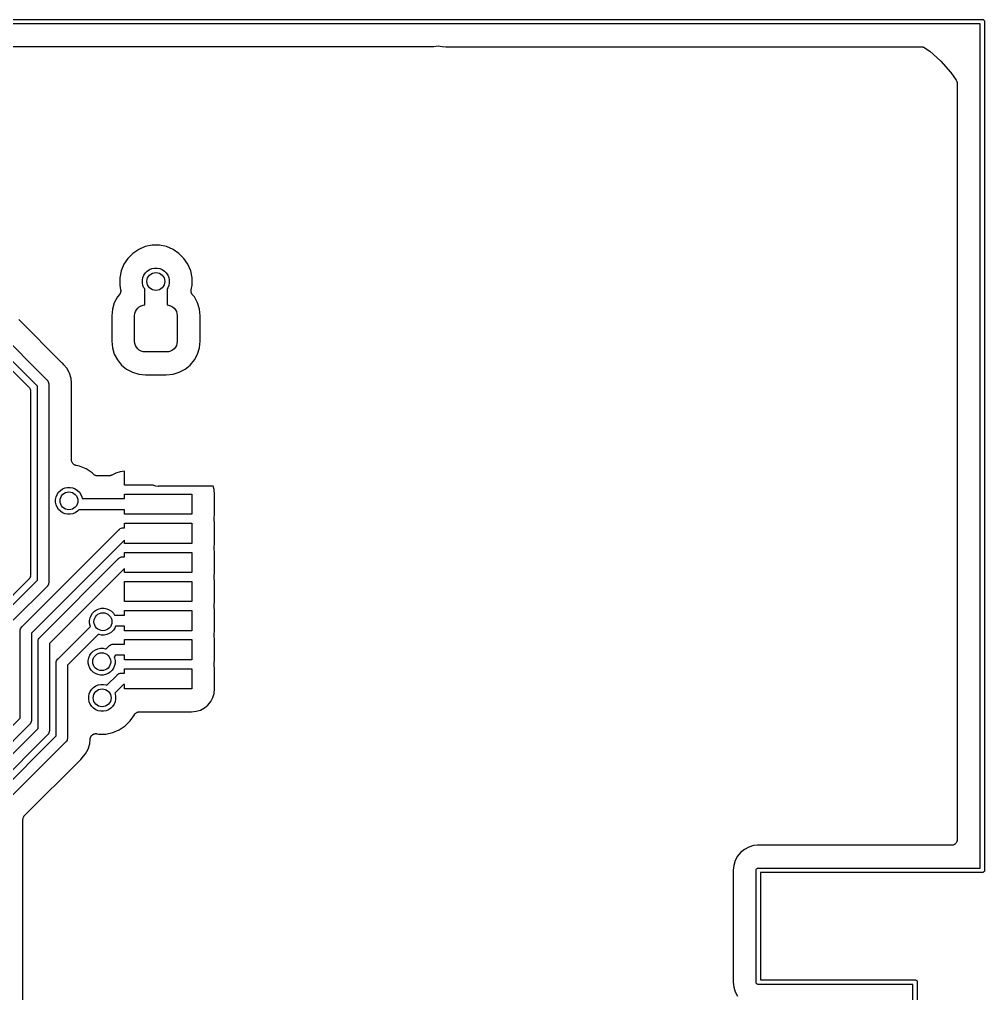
# Model space of a CAD drawing. Extents: x 3.61 to 7.55, y -5.8 to -3.38.
# Drawn here: x 6.699 to 7.547, y -4.236 to -3.38 of the extents above; entities that cross this region are included whole.
import ezdxf

# ---------------------------------------------------------------- set-up
doc = ezdxf.new("R2010")
doc.units = 0
doc.header["$MEASUREMENT"] = 0
doc.layers.add('BLACK', color=7, linetype='CONTINUOUS')

msp = doc.modelspace()

# ---------------------------------------------------------------- linework, layer by layer
at = {"layer": 'BLACK', "linetype": 'CONTINUOUS'}
for p, q in [((3.60836, -3.37992), (7.54518, -3.37992)), ((7.54518, -3.37992), (7.54528, -3.37991)), ((7.54528, -3.37991), (7.54537, -3.37992)), ((7.54537, -3.37992), (7.54566, -3.37995)), ((7.54566, -3.37995), (7.54603, -3.38006)), ((7.54603, -3.38006), (7.54637, -3.38025)), ((7.54637, -3.38025), (7.54667, -3.38049)), ((7.54667, -3.38049), (7.54692, -3.38079)), ((7.54692, -3.38079), (7.5471, -3.38113)), ((7.5471, -3.38113), (7.54722, -3.3815)), ((7.54722, -3.3815), (7.54725, -3.38189)), ((7.54725, -3.38189), (7.54724, -3.38199)), ((7.54724, -3.38199), (7.54724, -4.12786)), ((7.54331, -3.38386), (3.61024, -3.38386)), ((7.54331, -4.12598), (7.54331, -3.38386)), ((5.98067, -3.40354), (7.06335, -3.40354)), ((7.06335, -3.40354), (7.06693, -3.40319)), ((7.06693, -3.40319), (7.07051, -3.40354)), ((7.07051, -3.40354), (7.07051, -3.40354)), ((7.07051, -3.40354), (7.07371, -3.40386)), ((7.07371, -3.40386), (7.49189, -3.40386)), ((7.49189, -3.40386), (7.49196, -3.40386)), ((7.49196, -3.40386), (7.492, -3.40386)), ((7.492, -3.40386), (7.49204, -3.40386)), ((7.49204, -3.40386), (7.49248, -3.40392)), ((7.49248, -3.40392), (7.49293, -3.40397)), ((7.49293, -3.40397), (7.49297, -3.40398)), ((7.49297, -3.40398), (7.49301, -3.40399)), ((7.49301, -3.40399), (7.49343, -3.40413)), ((7.49343, -3.40413), (7.49386, -3.40426)), ((7.49386, -3.40426), (7.4939, -3.40428)), ((7.4939, -3.40428), (7.49394, -3.4043)), ((7.49394, -3.4043), (7.49432, -3.40452)), ((7.49432, -3.40452), (7.49471, -3.40473)), ((7.49471, -3.40473), (7.49475, -3.40476)), ((7.49475, -3.40476), (7.49478, -3.40478)), ((7.49478, -3.40478), (7.49861, -3.4075)), ((7.49861, -3.4075), (7.49866, -3.40754)), ((7.49866, -3.40754), (7.49885, -3.4077)), ((7.49885, -3.4077), (7.49905, -3.40784)), ((7.49905, -3.40784), (7.5085, -3.4163)), ((7.5085, -3.4163), (7.50856, -3.41634)), ((7.50856, -3.41634), (7.50872, -3.41653)), ((7.50872, -3.41653), (7.5089, -3.41669)), ((7.5089, -3.41669), (7.51735, -3.42615)), ((7.51735, -3.42615), (7.5174, -3.4262)), ((7.5174, -3.4262), (7.51754, -3.4264)), ((7.51754, -3.4264), (7.5177, -3.42659)), ((7.5177, -3.42659), (7.52238, -3.43319)), ((7.52238, -3.43319), (7.52242, -3.43325)), ((7.52242, -3.43325), (7.52245, -3.43328)), ((7.52245, -3.43328), (7.52247, -3.43332)), ((7.52247, -3.43332), (7.52268, -3.43371)), ((7.52268, -3.43371), (7.5229, -3.4341)), ((7.5229, -3.4341), (7.52291, -3.43414)), ((7.52291, -3.43414), (7.52293, -3.43418)), ((7.52293, -3.43418), (7.52306, -3.4346)), ((7.52306, -3.4346), (7.52319, -3.43503)), ((7.52319, -3.43503), (7.5232, -3.43507)), ((7.5232, -3.43507), (7.52321, -3.43511)), ((7.52321, -3.43511), (7.52326, -3.43555)), ((7.52326, -3.43555), (7.52331, -3.436)), ((7.52331, -3.436), (7.5233, -3.43604)), ((7.5233, -3.43604), (7.52331, -3.43608)), ((7.52331, -3.43608), (7.52331, -4.10098)), ((6.80962, -3.57965), (6.80383, -3.58205)), ((6.81576, -3.57843), (6.80962, -3.57965)), ((6.82203, -3.57843), (6.81576, -3.57843)), ((6.82818, -3.57965), (6.82203, -3.57843)), ((6.83397, -3.58205), (6.82818, -3.57965)), ((6.79862, -3.58553), (6.79419, -3.58996)), ((6.80383, -3.58205), (6.79862, -3.58553)), ((6.83918, -3.58553), (6.83397, -3.58205)), ((6.84361, -3.58996), (6.83918, -3.58553)), ((6.79071, -3.59517), (6.78831, -3.60096)), ((6.79419, -3.58996), (6.79071, -3.59517)), ((6.84709, -3.59517), (6.84361, -3.58996)), ((6.84949, -3.60096), (6.84709, -3.59517)), ((6.78831, -3.60096), (6.78709, -3.6071)), ((6.80754, -3.60679), (6.80843, -3.60464)), ((6.80843, -3.60464), (6.80972, -3.60271)), ((6.80972, -3.60271), (6.81137, -3.60106)), ((6.81137, -3.60106), (6.8133, -3.59977)), ((6.8133, -3.59977), (6.81545, -3.59888)), ((6.81545, -3.59888), (6.81773, -3.59843)), ((6.81773, -3.59843), (6.82006, -3.59843)), ((6.82006, -3.59843), (6.82234, -3.59888)), ((6.82234, -3.59888), (6.82449, -3.59977)), ((6.82449, -3.59977), (6.82643, -3.60106)), ((6.82643, -3.60106), (6.82807, -3.60271)), ((6.82807, -3.60271), (6.82936, -3.60464)), ((6.82936, -3.60464), (6.83025, -3.60679)), ((6.85071, -3.6071), (6.84949, -3.60096)), ((6.78709, -3.6071), (6.78709, -3.61337)), ((6.78709, -3.61337), (6.78792, -3.61754)), ((6.80709, -3.60907), (6.80754, -3.60679)), ((6.80709, -3.6114), (6.80709, -3.60907)), ((6.80754, -3.61368), (6.80709, -3.6114)), ((6.80843, -3.61583), (6.80754, -3.61368)), ((6.83025, -3.61368), (6.82936, -3.61583)), ((6.83025, -3.60679), (6.83071, -3.60907)), ((6.83071, -3.6114), (6.83025, -3.61368)), ((6.83071, -3.60907), (6.83071, -3.6114)), ((6.84988, -3.61754), (6.85071, -3.61337)), ((6.85071, -3.61337), (6.85071, -3.6071)), ((6.78688, -3.62169), (6.78506, -3.6239)), ((6.787, -3.6215), (6.78688, -3.62169)), ((6.78714, -3.62133), (6.787, -3.6215)), ((6.78727, -3.6211), (6.78714, -3.62133)), ((6.78742, -3.62087), (6.78727, -3.6211)), ((6.7875, -3.62067), (6.78742, -3.62087)), ((6.78761, -3.62048), (6.7875, -3.62067)), ((6.78769, -3.62022), (6.78761, -3.62048)), ((6.78779, -3.61997), (6.78769, -3.62022)), ((6.78784, -3.61976), (6.78779, -3.61997)), ((6.7879, -3.61955), (6.78784, -3.61976)), ((6.78793, -3.61928), (6.7879, -3.61955)), ((6.78792, -3.61754), (6.78793, -3.61761)), ((6.78793, -3.61761), (6.78795, -3.61783)), ((6.78799, -3.61902), (6.78793, -3.61928)), ((6.78795, -3.61783), (6.78799, -3.61804)), ((6.78799, -3.61804), (6.78799, -3.61831)), ((6.78799, -3.61831), (6.78801, -3.61858)), ((6.78801, -3.61858), (6.78799, -3.6188)), ((6.78799, -3.6188), (6.78799, -3.61902)), ((6.80906, -3.61677), (6.80843, -3.61583)), ((6.80906, -3.63095), (6.80906, -3.61677)), ((6.82936, -3.61583), (6.82874, -3.61677)), ((6.82874, -3.61677), (6.82874, -3.63095)), ((6.84978, -3.61851), (6.84981, -3.61824)), ((6.8498, -3.61873), (6.84978, -3.61851)), ((6.8498, -3.61895), (6.8498, -3.61873)), ((6.84985, -3.61921), (6.8498, -3.61895)), ((6.84981, -3.61797), (6.84986, -3.61776)), ((6.84981, -3.61824), (6.84981, -3.61797)), ((6.84988, -3.61948), (6.84985, -3.61921)), ((6.84986, -3.61776), (6.84988, -3.61754)), ((6.84994, -3.61969), (6.84988, -3.61948)), ((6.84998, -3.61991), (6.84994, -3.61969)), ((6.85008, -3.62016), (6.84998, -3.61991)), ((6.85016, -3.62041), (6.85008, -3.62016)), ((6.85026, -3.62061), (6.85016, -3.62041)), ((6.85034, -3.62081), (6.85026, -3.62061)), ((6.85049, -3.62104), (6.85034, -3.62081)), ((6.85062, -3.62128), (6.85049, -3.62104)), ((6.85075, -3.62145), (6.85062, -3.62128)), ((6.85087, -3.62163), (6.85075, -3.62145)), ((6.85092, -3.62169), (6.85087, -3.62163)), ((6.85273, -3.6239), (6.85092, -3.62169)), ((6.78234, -3.62899), (6.78067, -3.63451)), ((6.78506, -3.6239), (6.78234, -3.62899)), ((6.80597, -3.63162), (6.80772, -3.63109)), ((6.80772, -3.63109), (6.80906, -3.63095)), ((6.82874, -3.63095), (6.83007, -3.63109)), ((6.83007, -3.63109), (6.83183, -3.63162)), ((6.85545, -3.62899), (6.85273, -3.6239)), ((6.85713, -3.63451), (6.85545, -3.62899)), ((6.78067, -3.63451), (6.78008, -3.6405)), ((6.8002, -3.64026), (6.80038, -3.63843)), ((6.80038, -3.63843), (6.80091, -3.63668)), ((6.80091, -3.63668), (6.80177, -3.63506)), ((6.80177, -3.63506), (6.80294, -3.63364)), ((6.80294, -3.63364), (6.80435, -3.63248)), ((6.80435, -3.63248), (6.80597, -3.63162)), ((6.83183, -3.63162), (6.83344, -3.63248)), ((6.83344, -3.63248), (6.83486, -3.63364)), ((6.83486, -3.63364), (6.83602, -3.63506)), ((6.83602, -3.63506), (6.83689, -3.63668)), ((6.83689, -3.63668), (6.83742, -3.63843)), ((6.83742, -3.63843), (6.8376, -3.64026)), ((6.85772, -3.6405), (6.85713, -3.63451)), ((6.67266, -3.6463), (6.72308, -3.69672)), ((6.73636, -3.68171), (6.69843, -3.64379)), ((6.78008, -3.6405), (6.78008, -3.66265)), ((6.8002, -3.66289), (6.8002, -3.64026)), ((6.8376, -3.64026), (6.8376, -3.66289)), ((6.85772, -3.66265), (6.85772, -3.6405)), ((6.71485, -3.70241), (6.66697, -3.65453)), ((6.78008, -3.66265), (6.78067, -3.66864)), ((6.80038, -3.66472), (6.8002, -3.66289)), ((6.80091, -3.66647), (6.80038, -3.66472)), ((6.83742, -3.66472), (6.83689, -3.66647)), ((6.8376, -3.66289), (6.83742, -3.66472)), ((6.85713, -3.66864), (6.85772, -3.66265)), ((6.67584, -3.67189), (6.70724, -3.70329)), ((6.78067, -3.66864), (6.78234, -3.67416)), ((6.80177, -3.66809), (6.80091, -3.66647)), ((6.80294, -3.66951), (6.80177, -3.66809)), ((6.80435, -3.67067), (6.80294, -3.66951)), ((6.80597, -3.67153), (6.80435, -3.67067)), ((6.80772, -3.67206), (6.80597, -3.67153)), ((6.80955, -3.67224), (6.80772, -3.67206)), ((6.82825, -3.67224), (6.80955, -3.67224)), ((6.83007, -3.67206), (6.82825, -3.67224)), ((6.83183, -3.67153), (6.83007, -3.67206)), ((6.83344, -3.67067), (6.83183, -3.67153)), ((6.83486, -3.66951), (6.83344, -3.67067)), ((6.83602, -3.66809), (6.83486, -3.66951)), ((6.83689, -3.66647), (6.83602, -3.66809)), ((6.85545, -3.67416), (6.85713, -3.66864)), ((6.73652, -3.68185), (6.73636, -3.68171)), ((6.73667, -3.682), (6.73652, -3.68185)), ((6.73672, -3.68204), (6.73667, -3.682)), ((6.73748, -3.68267), (6.73672, -3.68204)), ((6.78234, -3.67416), (6.78506, -3.67925)), ((6.78506, -3.67925), (6.78872, -3.68372)), ((6.84907, -3.68372), (6.85273, -3.67925)), ((6.85273, -3.67925), (6.85545, -3.67416)), ((6.7381, -3.68343), (6.73748, -3.68267)), ((6.74059, -3.68646), (6.7381, -3.68343)), ((6.7381, -3.68343), (6.7381, -3.68343)), ((6.74261, -3.69024), (6.74059, -3.68646)), ((6.74291, -3.69079), (6.74261, -3.69024)), ((6.74261, -3.69024), (6.74261, -3.69024)), ((6.74433, -3.69549), (6.74291, -3.69079)), ((6.78872, -3.68372), (6.79319, -3.68738)), ((6.79319, -3.68738), (6.79828, -3.6901)), ((6.79828, -3.6901), (6.8038, -3.69178)), ((6.83399, -3.69177), (6.83952, -3.6901)), ((6.83952, -3.6901), (6.84461, -3.68738)), ((6.84461, -3.68738), (6.84907, -3.68372)), ((6.72308, -3.69672), (6.72327, -3.69688)), ((6.72327, -3.69688), (6.72342, -3.69706)), ((6.72342, -3.69706), (6.72388, -3.69763)), ((6.72388, -3.69763), (6.7243, -3.6984)), ((6.7243, -3.6984), (6.72434, -3.69848)), ((6.72434, -3.69848), (6.72462, -3.69941)), ((6.72462, -3.69941), (6.72469, -3.70013)), ((6.74472, -3.69939), (6.74433, -3.69549)), ((6.74481, -3.70037), (6.74472, -3.69939)), ((6.74472, -3.69939), (6.74472, -3.69939)), ((6.8038, -3.69178), (6.80979, -3.69237)), ((6.80979, -3.69237), (6.828, -3.69237)), ((6.828, -3.69237), (6.83399, -3.69177)), ((6.70724, -3.70329), (6.70743, -3.70344)), ((6.70743, -3.70344), (6.70758, -3.70363)), ((6.70758, -3.70363), (6.70804, -3.70419)), ((6.70804, -3.70419), (6.70835, -3.70477)), ((6.70835, -3.70477), (6.7085, -3.70504)), ((6.7085, -3.70504), (6.70878, -3.70597)), ((6.70878, -3.70597), (6.70885, -3.70669)), ((6.70885, -3.70669), (6.70885, -3.70669)), ((6.70885, -3.70669), (6.70887, -3.70694)), ((6.70887, -3.70694), (6.70885, -3.70718)), ((6.70885, -3.70718), (6.70885, -3.8682)), ((6.71485, -3.87296), (6.71485, -3.70241)), ((6.72469, -3.70013), (6.72469, -3.70013)), ((6.72469, -3.70013), (6.72472, -3.70037)), ((6.72472, -3.70037), (6.72469, -3.70061)), ((6.72469, -3.70061), (6.72469, -3.87476)), ((6.74469, -3.70177), (6.74472, -3.70156)), ((6.74469, -3.70184), (6.74469, -3.70177)), ((6.74469, -3.76705), (6.74469, -3.70184)), ((6.74472, -3.70135), (6.74481, -3.70037)), ((6.74472, -3.70156), (6.74472, -3.70135)), ((6.74474, -3.76751), (6.74469, -3.76705)), ((6.74478, -3.76798), (6.74474, -3.76751)), ((6.74479, -3.768), (6.74478, -3.76798)), ((6.74479, -3.76802), (6.74479, -3.768)), ((6.74492, -3.76847), (6.74479, -3.76802)), ((6.74506, -3.76892), (6.74492, -3.76847)), ((6.74507, -3.76893), (6.74506, -3.76892)), ((6.74507, -3.76895), (6.74507, -3.76893)), ((6.74529, -3.76937), (6.74507, -3.76895)), ((6.74551, -3.76978), (6.74529, -3.76937)), ((6.74552, -3.7698), (6.74551, -3.76978)), ((6.74553, -3.76981), (6.74552, -3.7698)), ((6.74583, -3.77018), (6.74553, -3.76981)), ((6.74612, -3.77054), (6.74583, -3.77018)), ((6.74613, -3.77056), (6.74612, -3.77054)), ((6.74615, -3.77057), (6.74613, -3.77056)), ((6.74651, -3.77087), (6.74615, -3.77057)), ((6.74687, -3.77117), (6.74651, -3.77087)), ((6.74688, -3.77118), (6.74687, -3.77117)), ((6.7469, -3.77119), (6.74688, -3.77118)), ((6.74731, -3.77142), (6.7469, -3.77119)), ((6.74772, -3.77164), (6.74731, -3.77142)), ((6.74774, -3.77165), (6.74772, -3.77164)), ((6.74776, -3.77166), (6.74774, -3.77165)), ((6.7482, -3.77179), (6.74776, -3.77166)), ((6.74865, -3.77194), (6.7482, -3.77179)), ((6.74869, -3.77194), (6.74865, -3.77194)), ((6.74869, -3.77195), (6.74869, -3.77194)), ((6.74872, -3.77195), (6.74869, -3.77195)), ((6.74869, -3.77195), (6.74869, -3.77195)), ((6.75178, -3.77256), (6.74872, -3.77195)), ((6.75757, -3.77496), (6.75178, -3.77256)), ((6.76278, -3.77844), (6.75757, -3.77496)), ((6.76406, -3.77972), (6.76278, -3.77844)), ((6.76442, -3.78001), (6.76406, -3.77972)), ((6.76477, -3.78031), (6.76442, -3.78001)), ((6.76479, -3.78032), (6.76477, -3.78031)), ((6.76481, -3.78034), (6.76479, -3.78032)), ((6.76522, -3.78055), (6.76481, -3.78034)), ((6.76563, -3.78078), (6.76522, -3.78055)), ((6.76565, -3.78078), (6.76563, -3.78078)), ((6.76567, -3.7808), (6.76565, -3.78078)), ((6.76611, -3.78093), (6.76567, -3.7808)), ((6.76656, -3.78107), (6.76611, -3.78093)), ((6.76658, -3.78107), (6.76656, -3.78107)), ((6.76661, -3.78108), (6.76658, -3.78107)), ((6.76706, -3.78113), (6.76661, -3.78108)), ((6.76753, -3.78118), (6.76706, -3.78113)), ((6.76758, -3.78118), (6.76753, -3.78118)), ((6.7676, -3.78118), (6.76758, -3.78118)), ((6.76758, -3.78118), (6.76758, -3.78118)), ((6.76758, -3.78118), (6.76758, -3.78118)), ((6.77771, -3.78118), (6.7676, -3.78118)), ((6.77792, -3.78116), (6.77771, -3.78118)), ((6.77814, -3.78116), (6.77792, -3.78116)), ((6.77841, -3.78111), (6.77814, -3.78116)), ((6.77868, -3.78109), (6.77841, -3.78111)), ((6.77889, -3.78102), (6.77868, -3.78109)), ((6.7791, -3.78098), (6.77889, -3.78102)), ((6.77935, -3.78088), (6.7791, -3.78098)), ((6.77962, -3.7808), (6.77935, -3.78088)), ((6.77981, -3.7807), (6.77962, -3.7808)), ((6.78001, -3.78062), (6.77981, -3.7807)), ((6.78007, -3.78059), (6.78001, -3.78062)), ((6.78365, -3.77868), (6.78007, -3.78059)), ((6.78742, -3.77753), (6.78365, -3.77868)), ((6.79134, -3.77715), (6.78742, -3.77753)), ((6.79134, -3.78937), (6.79134, -3.77715)), ((6.73498, -3.79398), (6.73691, -3.79268)), ((6.73691, -3.79268), (6.73906, -3.79179)), ((6.73906, -3.79179), (6.74134, -3.79134)), ((6.74134, -3.79134), (6.74367, -3.79134)), ((6.74367, -3.79134), (6.74595, -3.79179)), ((6.74595, -3.79179), (6.7481, -3.79268)), ((6.7481, -3.79268), (6.75003, -3.79398)), ((6.81656, -3.78937), (6.79134, -3.78937)), ((6.81708, -3.78965), (6.81656, -3.78937)), ((6.81801, -3.78993), (6.81708, -3.78965)), ((6.81894, -3.79021), (6.81801, -3.78993)), ((6.82087, -3.7904), (6.81894, -3.79021)), ((6.82135, -3.79035), (6.82087, -3.7904)), ((6.8692, -3.79035), (6.82135, -3.79035)), ((6.8701, -3.79332), (6.8692, -3.79035)), ((6.87051, -3.79749), (6.8701, -3.79332)), ((6.73069, -3.80199), (6.73115, -3.7997)), ((6.73069, -3.80431), (6.73069, -3.80199)), ((6.73115, -3.7997), (6.73204, -3.79756)), ((6.73204, -3.79756), (6.73333, -3.79562)), ((6.73333, -3.79562), (6.73498, -3.79398)), ((6.75003, -3.79398), (6.75168, -3.79562)), ((6.75168, -3.79562), (6.75297, -3.79756)), ((6.75297, -3.79756), (6.75386, -3.7997)), ((6.75386, -3.7997), (6.75416, -3.80118)), ((6.75416, -3.80118), (6.79134, -3.80118)), ((6.79134, -3.80118), (6.79134, -3.79724)), ((6.79134, -3.79724), (6.85039, -3.79724)), ((6.85039, -3.79724), (6.85039, -3.81496)), ((6.87051, -3.81472), (6.87051, -3.79749)), ((6.73115, -3.80659), (6.73069, -3.80431)), ((6.73204, -3.80874), (6.73115, -3.80659)), ((6.73333, -3.81068), (6.73204, -3.80874)), ((6.73498, -3.81232), (6.73333, -3.81068)), ((6.75133, -3.81102), (6.75003, -3.81232)), ((6.79134, -3.81102), (6.75133, -3.81102)), ((6.79134, -3.81496), (6.79134, -3.81102)), ((6.73691, -3.81362), (6.73498, -3.81232)), ((6.73906, -3.81451), (6.73691, -3.81362)), ((6.74134, -3.81496), (6.73906, -3.81451)), ((6.74367, -3.81496), (6.74134, -3.81496)), ((6.74595, -3.81451), (6.74367, -3.81496)), ((6.7481, -3.81362), (6.74595, -3.81451)), ((6.75003, -3.81232), (6.7481, -3.81362)), ((6.85039, -3.81496), (6.79134, -3.81496)), ((6.87014, -3.81932), (6.87015, -3.81886)), ((6.87015, -3.81938), (6.87014, -3.81932)), ((6.87015, -3.81841), (6.87051, -3.81472)), ((6.87015, -3.81886), (6.87015, -3.81841)), ((6.87015, -3.81939), (6.87015, -3.81938)), ((6.87015, -3.81938), (6.87015, -3.81938)), ((6.87015, -3.81938), (6.87015, -3.81938)), ((6.87051, -3.82308), (6.87015, -3.81939)), ((6.7867, -3.82838), (6.78686, -3.8282)), ((6.78686, -3.8282), (6.78722, -3.8279)), ((6.78722, -3.8279), (6.78761, -3.82758)), ((6.78761, -3.82758), (6.78846, -3.82712)), ((6.78846, -3.82712), (6.78849, -3.82711)), ((6.78849, -3.82711), (6.78939, -3.82684)), ((6.78939, -3.82684), (6.79011, -3.82677)), ((6.79011, -3.82677), (6.79035, -3.82675)), ((6.79011, -3.82677), (6.79011, -3.82677)), ((6.79035, -3.82675), (6.7906, -3.82677)), ((6.7906, -3.82677), (6.79134, -3.82677)), ((6.79134, -3.82677), (6.79134, -3.82283)), ((6.79134, -3.82283), (6.85039, -3.82283)), ((6.85039, -3.82283), (6.85039, -3.84055)), ((6.87051, -3.84031), (6.87051, -3.82308)), ((6.70123, -3.91386), (6.7867, -3.82838)), ((6.79134, -3.83767), (6.70946, -3.91955)), ((6.79134, -3.84055), (6.79134, -3.83767)), ((6.85039, -3.84055), (6.79134, -3.84055)), ((6.87014, -3.84491), (6.87015, -3.84445)), ((6.87015, -3.84497), (6.87014, -3.84491)), ((6.87015, -3.844), (6.87051, -3.84031)), ((6.87015, -3.84445), (6.87015, -3.844)), ((6.87015, -3.84498), (6.87015, -3.84497)), ((6.87015, -3.84497), (6.87015, -3.84497)), ((6.87015, -3.84497), (6.87015, -3.84497)), ((6.87051, -3.84867), (6.87015, -3.84498)), ((6.7861, -3.85397), (6.78625, -3.85379)), ((6.78625, -3.85379), (6.78647, -3.85361)), ((6.78647, -3.85361), (6.787, -3.85317)), ((6.787, -3.85317), (6.78785, -3.85271)), ((6.78785, -3.85271), (6.7879, -3.8527)), ((6.7879, -3.8527), (6.78878, -3.85243)), ((6.78878, -3.85243), (6.7895, -3.85236)), ((6.7895, -3.85236), (6.78975, -3.85234)), ((6.7895, -3.85236), (6.7895, -3.85236)), ((6.78975, -3.85234), (6.78999, -3.85236)), ((6.78999, -3.85236), (6.79134, -3.85236)), ((6.79134, -3.85236), (6.79134, -3.84843)), ((6.79134, -3.84843), (6.85039, -3.84843)), ((6.85039, -3.84843), (6.85039, -3.86614)), ((6.87051, -3.8659), (6.87051, -3.84867)), ((6.71707, -3.923), (6.7861, -3.85397)), ((6.7085, -3.87033), (6.70804, -3.87119)), ((6.70855, -3.87015), (6.7085, -3.87033)), ((6.70878, -3.8694), (6.70855, -3.87015)), ((6.70885, -3.86868), (6.70878, -3.8694)), ((6.70885, -3.8682), (6.70887, -3.86844)), ((6.70887, -3.86844), (6.70885, -3.86868)), ((6.70885, -3.86868), (6.70885, -3.86868)), ((6.79134, -3.86265), (6.7253, -3.92869)), ((6.79134, -3.86614), (6.79134, -3.86265)), ((6.85039, -3.86614), (6.79134, -3.86614)), ((6.87014, -3.8705), (6.87015, -3.87004)), ((6.87015, -3.87056), (6.87014, -3.8705)), ((6.87015, -3.86959), (6.87051, -3.8659)), ((6.87015, -3.87004), (6.87015, -3.86959)), ((6.87015, -3.87057), (6.87015, -3.87056)), ((6.87015, -3.87056), (6.87015, -3.87056)), ((6.87015, -3.87056), (6.87015, -3.87056)), ((6.87051, -3.87426), (6.87015, -3.87057)), ((6.70724, -3.87209), (6.67777, -3.90156)), ((6.68538, -3.90243), (6.71485, -3.87296)), ((6.72308, -3.87865), (6.69361, -3.90812)), ((6.70743, -3.87194), (6.70724, -3.87209)), ((6.70764, -3.87167), (6.70743, -3.87194)), ((6.70804, -3.87119), (6.70764, -3.87167)), ((6.72327, -3.8785), (6.72308, -3.87865)), ((6.72346, -3.87826), (6.72327, -3.8785)), ((6.72388, -3.87775), (6.72346, -3.87826)), ((6.72434, -3.87689), (6.72388, -3.87775)), ((6.72439, -3.87675), (6.72434, -3.87689)), ((6.72462, -3.87597), (6.72439, -3.87675)), ((6.72469, -3.87524), (6.72462, -3.87597)), ((6.72469, -3.87476), (6.72472, -3.875)), ((6.72472, -3.875), (6.72469, -3.87524)), ((6.72469, -3.87524), (6.72469, -3.87524)), ((6.79134, -3.89173), (6.79134, -3.87402)), ((6.79134, -3.87402), (6.85039, -3.87402)), ((6.85039, -3.87402), (6.85039, -3.89173)), ((6.87051, -3.89149), (6.87051, -3.87426)), ((6.85039, -3.89173), (6.79134, -3.89173)), ((6.87014, -3.89609), (6.87015, -3.89563)), ((6.87015, -3.89615), (6.87014, -3.89609)), ((6.87015, -3.89518), (6.87051, -3.89149)), ((6.87015, -3.89563), (6.87015, -3.89518)), ((6.87015, -3.89616), (6.87015, -3.89615)), ((6.87051, -3.89985), (6.87015, -3.89616)), ((6.87015, -3.89616), (6.87015, -3.89616)), ((6.87015, -3.89616), (6.87015, -3.89616)), ((6.76102, -3.906), (6.76191, -3.90385)), ((6.76191, -3.90385), (6.7632, -3.90192)), ((6.7632, -3.90192), (6.76485, -3.90027)), ((6.76485, -3.90027), (6.76678, -3.89898)), ((6.76678, -3.89898), (6.76893, -3.89809)), ((6.76893, -3.89809), (6.77122, -3.89764)), ((6.77122, -3.89764), (6.77354, -3.89764)), ((6.77354, -3.89764), (6.77582, -3.89809)), ((6.77582, -3.89809), (6.77797, -3.89898)), ((6.77797, -3.89898), (6.77991, -3.90027)), ((6.77991, -3.90027), (6.78155, -3.90192)), ((6.78155, -3.90192), (6.78264, -3.90354)), ((6.78264, -3.90354), (6.79134, -3.90354)), ((6.79134, -3.90354), (6.79134, -3.89961)), ((6.79134, -3.89961), (6.85039, -3.89961)), ((6.85039, -3.89961), (6.85039, -3.91732)), ((6.87051, -3.91708), (6.87051, -3.89985)), ((6.70104, -3.91402), (6.70123, -3.91386)), ((6.73291, -3.94196), (6.7613, -3.91357)), ((6.76057, -3.90829), (6.76102, -3.906)), ((6.76057, -3.91061), (6.76057, -3.90829)), ((6.76102, -3.91289), (6.76057, -3.91061)), ((6.7613, -3.91357), (6.76102, -3.91289)), ((6.78353, -3.91339), (6.78285, -3.91504)), ((6.79134, -3.91339), (6.78353, -3.91339)), ((6.79134, -3.91732), (6.79134, -3.91339)), ((6.69959, -3.91751), (6.69961, -3.91727)), ((6.69961, -3.91775), (6.69959, -3.91751)), ((6.69961, -3.91727), (6.69968, -3.91655)), ((6.69961, -3.91727), (6.69961, -3.91727)), ((6.69961, -3.99421), (6.69961, -3.91775)), ((6.69968, -3.91655), (6.69997, -3.91562)), ((6.69997, -3.91562), (6.70042, -3.91477)), ((6.70042, -3.91477), (6.70104, -3.91402)), ((6.70946, -3.91955), (6.70946, -3.99601)), ((6.76826, -3.92053), (6.74114, -3.94765)), ((6.76893, -3.92081), (6.76826, -3.92053)), ((6.77122, -3.92126), (6.76893, -3.92081)), ((6.77354, -3.92126), (6.77122, -3.92126)), ((6.77582, -3.92081), (6.77354, -3.92126)), ((6.77797, -3.91992), (6.77582, -3.92081)), ((6.77991, -3.91862), (6.77797, -3.91992)), ((6.78155, -3.91698), (6.77991, -3.91862)), ((6.78285, -3.91504), (6.78155, -3.91698)), ((6.85039, -3.91732), (6.79134, -3.91732)), ((6.87014, -3.92168), (6.87015, -3.92122)), ((6.87015, -3.92175), (6.87014, -3.92168)), ((6.87015, -3.92077), (6.87051, -3.91708)), ((6.87015, -3.92122), (6.87015, -3.92077)), ((6.87051, -3.92544), (6.87015, -3.92175)), ((6.87015, -3.92175), (6.87015, -3.92175)), ((6.87015, -3.92175), (6.87015, -3.92175)), ((6.87015, -3.92175), (6.87015, -3.92175)), ((6.71543, -3.92665), (6.71546, -3.92641)), ((6.71546, -3.92689), (6.71543, -3.92665)), ((6.71546, -3.92641), (6.71553, -3.92569)), ((6.71546, -3.92641), (6.71546, -3.92641)), ((6.71546, -4.00321), (6.71546, -3.92689)), ((6.71553, -3.92569), (6.71581, -3.92476)), ((6.71581, -3.92476), (6.71627, -3.9239)), ((6.71627, -3.9239), (6.71688, -3.92316)), ((6.71688, -3.92316), (6.71707, -3.923)), ((6.7253, -3.92869), (6.7253, -4.00501)), ((6.77519, -3.9334), (6.77785, -3.93075)), ((6.77785, -3.93075), (6.778, -3.93056)), ((6.778, -3.93056), (6.77819, -3.9304)), ((6.77819, -3.9304), (6.77875, -3.92994)), ((6.77819, -3.9304), (6.77819, -3.9304)), ((6.77875, -3.92994), (6.7796, -3.92949)), ((6.7796, -3.92949), (6.77982, -3.92942)), ((6.77982, -3.92942), (6.78053, -3.92921)), ((6.78053, -3.92921), (6.78125, -3.92913)), ((6.78125, -3.92913), (6.7815, -3.92911)), ((6.78125, -3.92913), (6.78125, -3.92913)), ((6.7815, -3.92911), (6.78174, -3.92913)), ((6.78174, -3.92913), (6.79134, -3.92913)), ((6.79134, -3.92913), (6.79134, -3.9252)), ((6.79134, -3.9252), (6.85039, -3.9252)), ((6.85039, -3.9252), (6.85039, -3.94291)), ((6.87051, -3.94267), (6.87051, -3.92544)), ((6.75995, -3.94113), (6.76084, -3.93898)), ((6.76084, -3.93898), (6.76213, -3.93704)), ((6.76213, -3.93704), (6.76378, -3.9354)), ((6.76378, -3.9354), (6.76571, -3.93411)), ((6.76571, -3.93411), (6.76786, -3.93322)), ((6.76786, -3.93322), (6.77015, -3.93276)), ((6.77015, -3.93276), (6.77247, -3.93276)), ((6.77247, -3.93276), (6.77475, -3.93322)), ((6.77475, -3.93322), (6.77519, -3.9334)), ((6.78353, -3.93898), (6.78229, -3.94022)), ((6.79134, -3.93898), (6.78353, -3.93898)), ((6.79134, -3.94291), (6.79134, -3.93898)), ((6.73128, -3.94561), (6.7313, -3.94537)), ((6.7313, -3.94585), (6.73128, -3.94561)), ((6.7313, -3.94537), (6.73137, -3.94464)), ((6.7313, -3.94537), (6.7313, -3.94537)), ((6.7313, -4.00977), (6.7313, -3.94585)), ((6.73137, -3.94464), (6.73165, -3.94371)), ((6.73165, -3.94371), (6.73211, -3.94286)), ((6.73211, -3.94286), (6.73272, -3.94211)), ((6.73272, -3.94211), (6.73291, -3.94196)), ((6.74114, -3.94765), (6.74114, -4.01157)), ((6.7595, -3.94341), (6.75995, -3.94113)), ((6.7595, -3.94574), (6.7595, -3.94341)), ((6.75995, -3.94802), (6.7595, -3.94574)), ((6.76084, -3.95017), (6.75995, -3.94802)), ((6.78267, -3.94802), (6.78178, -3.95017)), ((6.78229, -3.94022), (6.78267, -3.94113)), ((6.78267, -3.94113), (6.78312, -3.94341)), ((6.78312, -3.94574), (6.78267, -3.94802)), ((6.78312, -3.94341), (6.78312, -3.94574)), ((6.85039, -3.94291), (6.79134, -3.94291)), ((6.87014, -3.94727), (6.87015, -3.94681)), ((6.87015, -3.94734), (6.87014, -3.94727)), ((6.87015, -3.94636), (6.87051, -3.94267)), ((6.87015, -3.94681), (6.87015, -3.94636)), ((6.87051, -3.95103), (6.87015, -3.94734)), ((6.87015, -3.94734), (6.87015, -3.94734)), ((6.87015, -3.94734), (6.87015, -3.94734)), ((6.87015, -3.94734), (6.87015, -3.94734)), ((6.76213, -3.9521), (6.76084, -3.95017)), ((6.76378, -3.95375), (6.76213, -3.9521)), ((6.76571, -3.95504), (6.76378, -3.95375)), ((6.76786, -3.95593), (6.76571, -3.95504)), ((6.77015, -3.95639), (6.76786, -3.95593)), ((6.77247, -3.95639), (6.77015, -3.95639)), ((6.77475, -3.95593), (6.77247, -3.95639)), ((6.7769, -3.95504), (6.77475, -3.95593)), ((6.77577, -3.9653), (6.78474, -3.95634)), ((6.77884, -3.95375), (6.7769, -3.95504)), ((6.78048, -3.9521), (6.77884, -3.95375)), ((6.78178, -3.95017), (6.78048, -3.9521)), ((6.78474, -3.95634), (6.78489, -3.95615)), ((6.78489, -3.95615), (6.7851, -3.95598)), ((6.7851, -3.95598), (6.78564, -3.95553)), ((6.78564, -3.95553), (6.78649, -3.95508)), ((6.78649, -3.95508), (6.78661, -3.95504)), ((6.78661, -3.95504), (6.78742, -3.9548)), ((6.78742, -3.9548), (6.78814, -3.95472)), ((6.78814, -3.95472), (6.78839, -3.9547)), ((6.78814, -3.95472), (6.78814, -3.95472)), ((6.78839, -3.9547), (6.78863, -3.95472)), ((6.78863, -3.95472), (6.79134, -3.95472)), ((6.79134, -3.95472), (6.79134, -3.95079)), ((6.79134, -3.95079), (6.85039, -3.95079)), ((6.85039, -3.95079), (6.85039, -3.9685)), ((6.87051, -3.96826), (6.87051, -3.95103)), ((6.76606, -3.96591), (6.76821, -3.96502)), ((6.76821, -3.96502), (6.77049, -3.96457)), ((6.77049, -3.96457), (6.77282, -3.96457)), ((6.77282, -3.96457), (6.7751, -3.96502)), ((6.7751, -3.96502), (6.77577, -3.9653)), ((6.79042, -3.96457), (6.78273, -3.97226)), ((6.79134, -3.96457), (6.79042, -3.96457)), ((6.79134, -3.9685), (6.79134, -3.96457)), ((6.75984, -3.97521), (6.7603, -3.97293)), ((6.7603, -3.97293), (6.76119, -3.97078)), ((6.76119, -3.97078), (6.76248, -3.96885)), ((6.76248, -3.96885), (6.76412, -3.9672)), ((6.76412, -3.9672), (6.76606, -3.96591)), ((6.78273, -3.97226), (6.78301, -3.97293)), ((6.78301, -3.97293), (6.78346, -3.97521)), ((6.85039, -3.9685), (6.79134, -3.9685)), ((6.86896, -3.97619), (6.8701, -3.97242)), ((6.8701, -3.97242), (6.87051, -3.96826)), ((6.75984, -3.97754), (6.75984, -3.97521)), ((6.7603, -3.97982), (6.75984, -3.97754)), ((6.76119, -3.98197), (6.7603, -3.97982)), ((6.76248, -3.98391), (6.76119, -3.98197)), ((6.78212, -3.98197), (6.78083, -3.98391)), ((6.78301, -3.97982), (6.78212, -3.98197)), ((6.78346, -3.97754), (6.78301, -3.97982)), ((6.78346, -3.97521), (6.78346, -3.97754)), ((6.8646, -3.98271), (6.8671, -3.97967)), ((6.8671, -3.97967), (6.86896, -3.97619)), ((6.76412, -3.98555), (6.76248, -3.98391)), ((6.76606, -3.98684), (6.76412, -3.98555)), ((6.76821, -3.98774), (6.76606, -3.98684)), ((6.77049, -3.98819), (6.76821, -3.98774)), ((6.77282, -3.98819), (6.77049, -3.98819)), ((6.7751, -3.98774), (6.77282, -3.98819)), ((6.77725, -3.98684), (6.7751, -3.98774)), ((6.77918, -3.98555), (6.77725, -3.98684)), ((6.78083, -3.98391), (6.77918, -3.98555)), ((6.8, -3.99121), (6.80021, -3.99083)), ((6.80021, -3.99083), (6.80022, -3.99081)), ((6.80022, -3.99081), (6.80023, -3.99079)), ((6.80023, -3.99079), (6.80053, -3.99044)), ((6.80053, -3.99044), (6.80083, -3.99008)), ((6.80083, -3.99008), (6.80085, -3.99006)), ((6.80085, -3.99006), (6.80086, -3.99005)), ((6.80086, -3.99005), (6.80122, -3.98976)), ((6.80122, -3.98976), (6.80159, -3.98946)), ((6.80159, -3.98946), (6.80161, -3.98945)), ((6.80161, -3.98945), (6.80162, -3.98944)), ((6.80162, -3.98944), (6.80204, -3.98922)), ((6.80204, -3.98922), (6.80245, -3.989)), ((6.80245, -3.989), (6.80247, -3.989)), ((6.80247, -3.989), (6.80249, -3.98899)), ((6.80249, -3.98899), (6.80294, -3.98885)), ((6.80294, -3.98885), (6.80338, -3.98872)), ((6.80338, -3.98872), (6.8034, -3.98872)), ((6.8034, -3.98872), (6.80342, -3.98871)), ((6.80342, -3.98871), (6.80389, -3.98867)), ((6.80389, -3.98867), (6.80435, -3.98862)), ((6.80435, -3.98862), (6.85015, -3.98862)), ((6.85015, -3.98862), (6.85431, -3.98821)), ((6.85431, -3.98821), (6.85808, -3.98707)), ((6.85808, -3.98707), (6.86156, -3.98521)), ((6.86156, -3.98521), (6.8646, -3.98271)), ((6.64206, -4.05176), (6.69961, -3.99421)), ((6.70865, -3.999), (6.70819, -3.99956)), ((6.7091, -3.99815), (6.70865, -3.999)), ((6.70938, -3.99722), (6.7091, -3.99815)), ((6.7094, -3.99709), (6.70938, -3.99722)), ((6.70946, -3.99649), (6.7094, -3.99709)), ((6.70946, -3.99601), (6.70948, -3.99625)), ((6.70948, -3.99625), (6.70946, -3.99649)), ((6.70946, -3.99649), (6.70946, -3.99649)), ((6.79193, -4.00109), (6.79636, -3.99666)), ((6.79636, -3.99666), (6.8, -3.99121)), ((6.70784, -3.9999), (6.65029, -4.05745)), ((6.65801, -4.06065), (6.71546, -4.00321)), ((6.70803, -3.99975), (6.70784, -3.9999)), ((6.70818, -3.99956), (6.70803, -3.99975)), ((6.70819, -3.99956), (6.70818, -3.99956)), ((6.72446, -4.00803), (6.72403, -4.00856)), ((6.72449, -4.008), (6.72446, -4.00803)), ((6.72495, -4.00714), (6.72449, -4.008)), ((6.72523, -4.00621), (6.72495, -4.00714)), ((6.7253, -4.00549), (6.72523, -4.00621)), ((6.7253, -4.00501), (6.72532, -4.00525)), ((6.72532, -4.00525), (6.7253, -4.00549)), ((6.7253, -4.00549), (6.7253, -4.00549)), ((6.76454, -4.00812), (6.76478, -4.00803)), ((6.76478, -4.00803), (6.765, -4.00798)), ((6.765, -4.00798), (6.76522, -4.00792)), ((6.76522, -4.00792), (6.76548, -4.00789)), ((6.76548, -4.00789), (6.76574, -4.00784)), ((6.76574, -4.00784), (6.76596, -4.00784)), ((6.76596, -4.00784), (6.76619, -4.00782)), ((6.76619, -4.00782), (6.76645, -4.00785)), ((6.76645, -4.00785), (6.76671, -4.00785)), ((6.76671, -4.00785), (6.76693, -4.0079)), ((6.76693, -4.0079), (6.76716, -4.00792)), ((6.76716, -4.00792), (6.76852, -4.00819)), ((6.77479, -4.00819), (6.78093, -4.00697)), ((6.78093, -4.00697), (6.78672, -4.00457)), ((6.78672, -4.00457), (6.79193, -4.00109)), ((6.72369, -4.0089), (6.66624, -4.06634)), ((6.67386, -4.06722), (6.7313, -4.00977)), ((6.73953, -4.01546), (6.68209, -4.0729)), ((6.72387, -4.00875), (6.72369, -4.0089)), ((6.72403, -4.00856), (6.72387, -4.00875)), ((6.72403, -4.00856), (6.72403, -4.00856)), ((6.73972, -4.01531), (6.73953, -4.01546)), ((6.73987, -4.01512), (6.73972, -4.01531)), ((6.74033, -4.01456), (6.73987, -4.01512)), ((6.73987, -4.01512), (6.73987, -4.01512)), ((6.74035, -4.01452), (6.74033, -4.01456)), ((6.74079, -4.0137), (6.74035, -4.01452)), ((6.74107, -4.01278), (6.74079, -4.0137)), ((6.74114, -4.01205), (6.74107, -4.01278)), ((6.74114, -4.01157), (6.74117, -4.01181)), ((6.74117, -4.01181), (6.74114, -4.01205)), ((6.74114, -4.01205), (6.74114, -4.01205)), ((6.76078, -4.0167), (6.76117, -4.01279)), ((6.76117, -4.01279), (6.76121, -4.01233)), ((6.76117, -4.01279), (6.76117, -4.01279)), ((6.76121, -4.01233), (6.76122, -4.01226)), ((6.76122, -4.01226), (6.76127, -4.01204)), ((6.76127, -4.01204), (6.76129, -4.01181)), ((6.76129, -4.01181), (6.76137, -4.01156)), ((6.76137, -4.01156), (6.76142, -4.01131)), ((6.76142, -4.01131), (6.76151, -4.0111)), ((6.76151, -4.0111), (6.76158, -4.01088)), ((6.76158, -4.01088), (6.7617, -4.01065)), ((6.7617, -4.01065), (6.76181, -4.01041)), ((6.76181, -4.01041), (6.76194, -4.01022)), ((6.76194, -4.01022), (6.76204, -4.01002)), ((6.76204, -4.01002), (6.76221, -4.00982)), ((6.76221, -4.00982), (6.76236, -4.00961)), ((6.76236, -4.00961), (6.76252, -4.00945)), ((6.76252, -4.00945), (6.76267, -4.00927)), ((6.76267, -4.00927), (6.76287, -4.00911)), ((6.76287, -4.00911), (6.76306, -4.00892)), ((6.76306, -4.00892), (6.76325, -4.0088)), ((6.76325, -4.0088), (6.76342, -4.00866)), ((6.76342, -4.00866), (6.76365, -4.00853)), ((6.76365, -4.00853), (6.76387, -4.00839)), ((6.76387, -4.00839), (6.76408, -4.00831)), ((6.76408, -4.00831), (6.76429, -4.0082)), ((6.76429, -4.0082), (6.76454, -4.00812)), ((6.76852, -4.00819), (6.77479, -4.00819)), ((6.75704, -4.02572), (6.75936, -4.02139)), ((6.75936, -4.02139), (6.76078, -4.0167)), ((6.70355, -4.07972), (6.7528, -4.03047)), ((6.7528, -4.03047), (6.75285, -4.03042)), ((6.75285, -4.03042), (6.75302, -4.03029)), ((6.75302, -4.03029), (6.75317, -4.03014)), ((6.75317, -4.03014), (6.75393, -4.02952)), ((6.75393, -4.02952), (6.75704, -4.02572)), ((6.70209, -4.08319), (6.70214, -4.08273)), ((6.70209, -4.08324), (6.70209, -4.08319)), ((6.70209, -4.08326), (6.70209, -4.08324)), ((6.70209, -4.08324), (6.70209, -4.08324)), ((6.70209, -4.08324), (6.70209, -4.08324)), ((6.70209, -4.45517), (6.70209, -4.08326)), ((6.70214, -4.08273), (6.70219, -4.08227)), ((6.70219, -4.08225), (6.7022, -4.08222)), ((6.70219, -4.08227), (6.70219, -4.08225)), ((6.7022, -4.08222), (6.70234, -4.08178)), ((6.70234, -4.08178), (6.70247, -4.08134)), ((6.70247, -4.08134), (6.70248, -4.08132)), ((6.70248, -4.08132), (6.70249, -4.08129)), ((6.70249, -4.08129), (6.70271, -4.08088)), ((6.70271, -4.08088), (6.70293, -4.08048)), ((6.70293, -4.08048), (6.70295, -4.08046)), ((6.70295, -4.08046), (6.70296, -4.08044)), ((6.70296, -4.08044), (6.70326, -4.08008)), ((6.70326, -4.08008), (6.70355, -4.07972)), ((7.5232, -4.10202), (7.52306, -4.10247)), ((7.52325, -4.10152), (7.5232, -4.10199)), ((7.5232, -4.10199), (7.5232, -4.10201)), ((7.5232, -4.10201), (7.5232, -4.10202)), ((7.52331, -4.10105), (7.52325, -4.10152)), ((7.52331, -4.10098), (7.52331, -4.10102)), ((7.52331, -4.10102), (7.52331, -4.10102)), ((7.52331, -4.10102), (7.52331, -4.10102)), ((7.52331, -4.10102), (7.52331, -4.10105)), ((7.33616, -4.1096), (7.33282, -4.11234)), ((7.33998, -4.10756), (7.33616, -4.1096)), ((7.34412, -4.1063), (7.33998, -4.10756)), ((7.34759, -4.10596), (7.34412, -4.1063)), ((7.34843, -4.10588), (7.34759, -4.10596)), ((7.34926, -4.10596), (7.34843, -4.10588)), ((7.34947, -4.10596), (7.34926, -4.10596)), ((7.34968, -4.10598), (7.34947, -4.10596)), ((7.34975, -4.10598), (7.34968, -4.10598)), ((7.51831, -4.10598), (7.34975, -4.10598)), ((7.51878, -4.10594), (7.51831, -4.10598)), ((7.51924, -4.1059), (7.51878, -4.10594)), ((7.51926, -4.10589), (7.51924, -4.1059)), ((7.51928, -4.10589), (7.51926, -4.10589)), ((7.51973, -4.10575), (7.51928, -4.10589)), ((7.52018, -4.10562), (7.51973, -4.10575)), ((7.5202, -4.10561), (7.52018, -4.10562)), ((7.52021, -4.10561), (7.5202, -4.10561)), ((7.52063, -4.10539), (7.52021, -4.10561)), ((7.52104, -4.10517), (7.52063, -4.10539)), ((7.52106, -4.10516), (7.52104, -4.10517)), ((7.52107, -4.10515), (7.52106, -4.10516)), ((7.52144, -4.10485), (7.52107, -4.10515)), ((7.52181, -4.10456), (7.52144, -4.10485)), ((7.52182, -4.10454), (7.52181, -4.10456)), ((7.52183, -4.10453), (7.52182, -4.10454)), ((7.52213, -4.10417), (7.52183, -4.10453)), ((7.52243, -4.10381), (7.52213, -4.10417)), ((7.52244, -4.10379), (7.52243, -4.10381)), ((7.52245, -4.10378), (7.52244, -4.10379)), ((7.52268, -4.10336), (7.52245, -4.10378)), ((7.5229, -4.10295), (7.52268, -4.10336)), ((7.52291, -4.10294), (7.5229, -4.10295)), ((7.52292, -4.10292), (7.52291, -4.10294)), ((7.52306, -4.10247), (7.52292, -4.10292)), ((7.33007, -4.11569), (7.32803, -4.11951)), ((7.33282, -4.11234), (7.33007, -4.11569)), ((7.32677, -4.12365), (7.32635, -4.12795)), ((7.32635, -4.12795), (7.32643, -4.12879)), ((7.32803, -4.11951), (7.32677, -4.12365)), ((7.34645, -4.12795), (7.34649, -4.12757)), ((7.34646, -4.12805), (7.34645, -4.12795)), ((7.34649, -4.12757), (7.3466, -4.1272)), ((7.3466, -4.1272), (7.34678, -4.12685)), ((7.34678, -4.12685), (7.34703, -4.12655)), ((7.34703, -4.12655), (7.34733, -4.12631)), ((7.34733, -4.12631), (7.34767, -4.12613)), ((7.34767, -4.12613), (7.34804, -4.12601)), ((7.34804, -4.12601), (7.34833, -4.12598)), ((7.34833, -4.12598), (7.34843, -4.12597)), ((7.34843, -4.12597), (7.34852, -4.12598)), ((7.34852, -4.12598), (7.54331, -4.12598)), ((7.54724, -4.12786), (7.54725, -4.12795)), ((7.54725, -4.12795), (7.54724, -4.12805)), ((7.32643, -4.12879), (7.32644, -4.12886)), ((7.32644, -4.12886), (7.32644, -4.12907)), ((7.32644, -4.12907), (7.32646, -4.12928)), ((7.32646, -4.12928), (7.32646, -4.22505)), ((7.34646, -4.22628), (7.34646, -4.12805)), ((7.54518, -4.12992), (7.35039, -4.12992)), ((7.35039, -4.12992), (7.35039, -4.22441)), ((7.54528, -4.12993), (7.54518, -4.12992)), ((7.54566, -4.12989), (7.54528, -4.12993)), ((7.54603, -4.12978), (7.54566, -4.12989)), ((7.54637, -4.1296), (7.54603, -4.12978)), ((7.54667, -4.12935), (7.54637, -4.1296)), ((7.54692, -4.12905), (7.54667, -4.12935)), ((7.5471, -4.12871), (7.54692, -4.12905)), ((7.54722, -4.12834), (7.5471, -4.12871)), ((7.54724, -4.12805), (7.54722, -4.12834)), ((7.32643, -4.22554), (7.32635, -4.22638)), ((7.32635, -4.22638), (7.32677, -4.23068)), ((7.32646, -4.22512), (7.32643, -4.22533)), ((7.32643, -4.22533), (7.32643, -4.22554)), ((7.32646, -4.22505), (7.32646, -4.22512)), ((7.32677, -4.23068), (7.32803, -4.23483)), ((7.34645, -4.22638), (7.34646, -4.22628)), ((7.34649, -4.22676), (7.34645, -4.22638)), ((7.3466, -4.22713), (7.34649, -4.22676)), ((7.34678, -4.22748), (7.3466, -4.22713)), ((7.34703, -4.22778), (7.34678, -4.22748)), ((7.34733, -4.22802), (7.34703, -4.22778)), ((7.34767, -4.22821), (7.34733, -4.22802)), ((7.34804, -4.22832), (7.34767, -4.22821)), ((7.34833, -4.22835), (7.34804, -4.22832)), ((7.34843, -4.22836), (7.34833, -4.22835)), ((7.34852, -4.22835), (7.34843, -4.22836)), ((7.48425, -4.22835), (7.34852, -4.22835)), ((7.35039, -4.22441), (7.48612, -4.22441)), ((7.48425, -4.4625), (7.48425, -4.22835)), ((7.48612, -4.22441), (7.48622, -4.2244)), ((7.48622, -4.2244), (7.48632, -4.22441)), ((7.48632, -4.22441), (7.48661, -4.22444)), ((7.48661, -4.22444), (7.48698, -4.22455)), ((7.48698, -4.22455), (7.48732, -4.22473)), ((7.48732, -4.22473), (7.48762, -4.22498)), ((7.48762, -4.22498), (7.48787, -4.22528)), ((7.48787, -4.22528), (7.48805, -4.22562)), ((7.48805, -4.22562), (7.48816, -4.22599)), ((7.48816, -4.22599), (7.4882, -4.22638)), ((7.4882, -4.22638), (7.48819, -4.22647)), ((7.48819, -4.22647), (7.48819, -4.46063)), ((7.32803, -4.23483), (7.33007, -4.23864))]:
    msp.add_line(p, q, dxfattribs=at)
at = {"layer": 'BLACK'}
for centre in [(6.8189, -3.61024), (6.74251, -3.80315), (6.77238, -3.90945), (6.77131, -3.94457), (6.77165, -3.97638)]:
    msp.add_circle(centre, 0.00787, dxfattribs=at)

doc.saveas('drawing.dxf')
